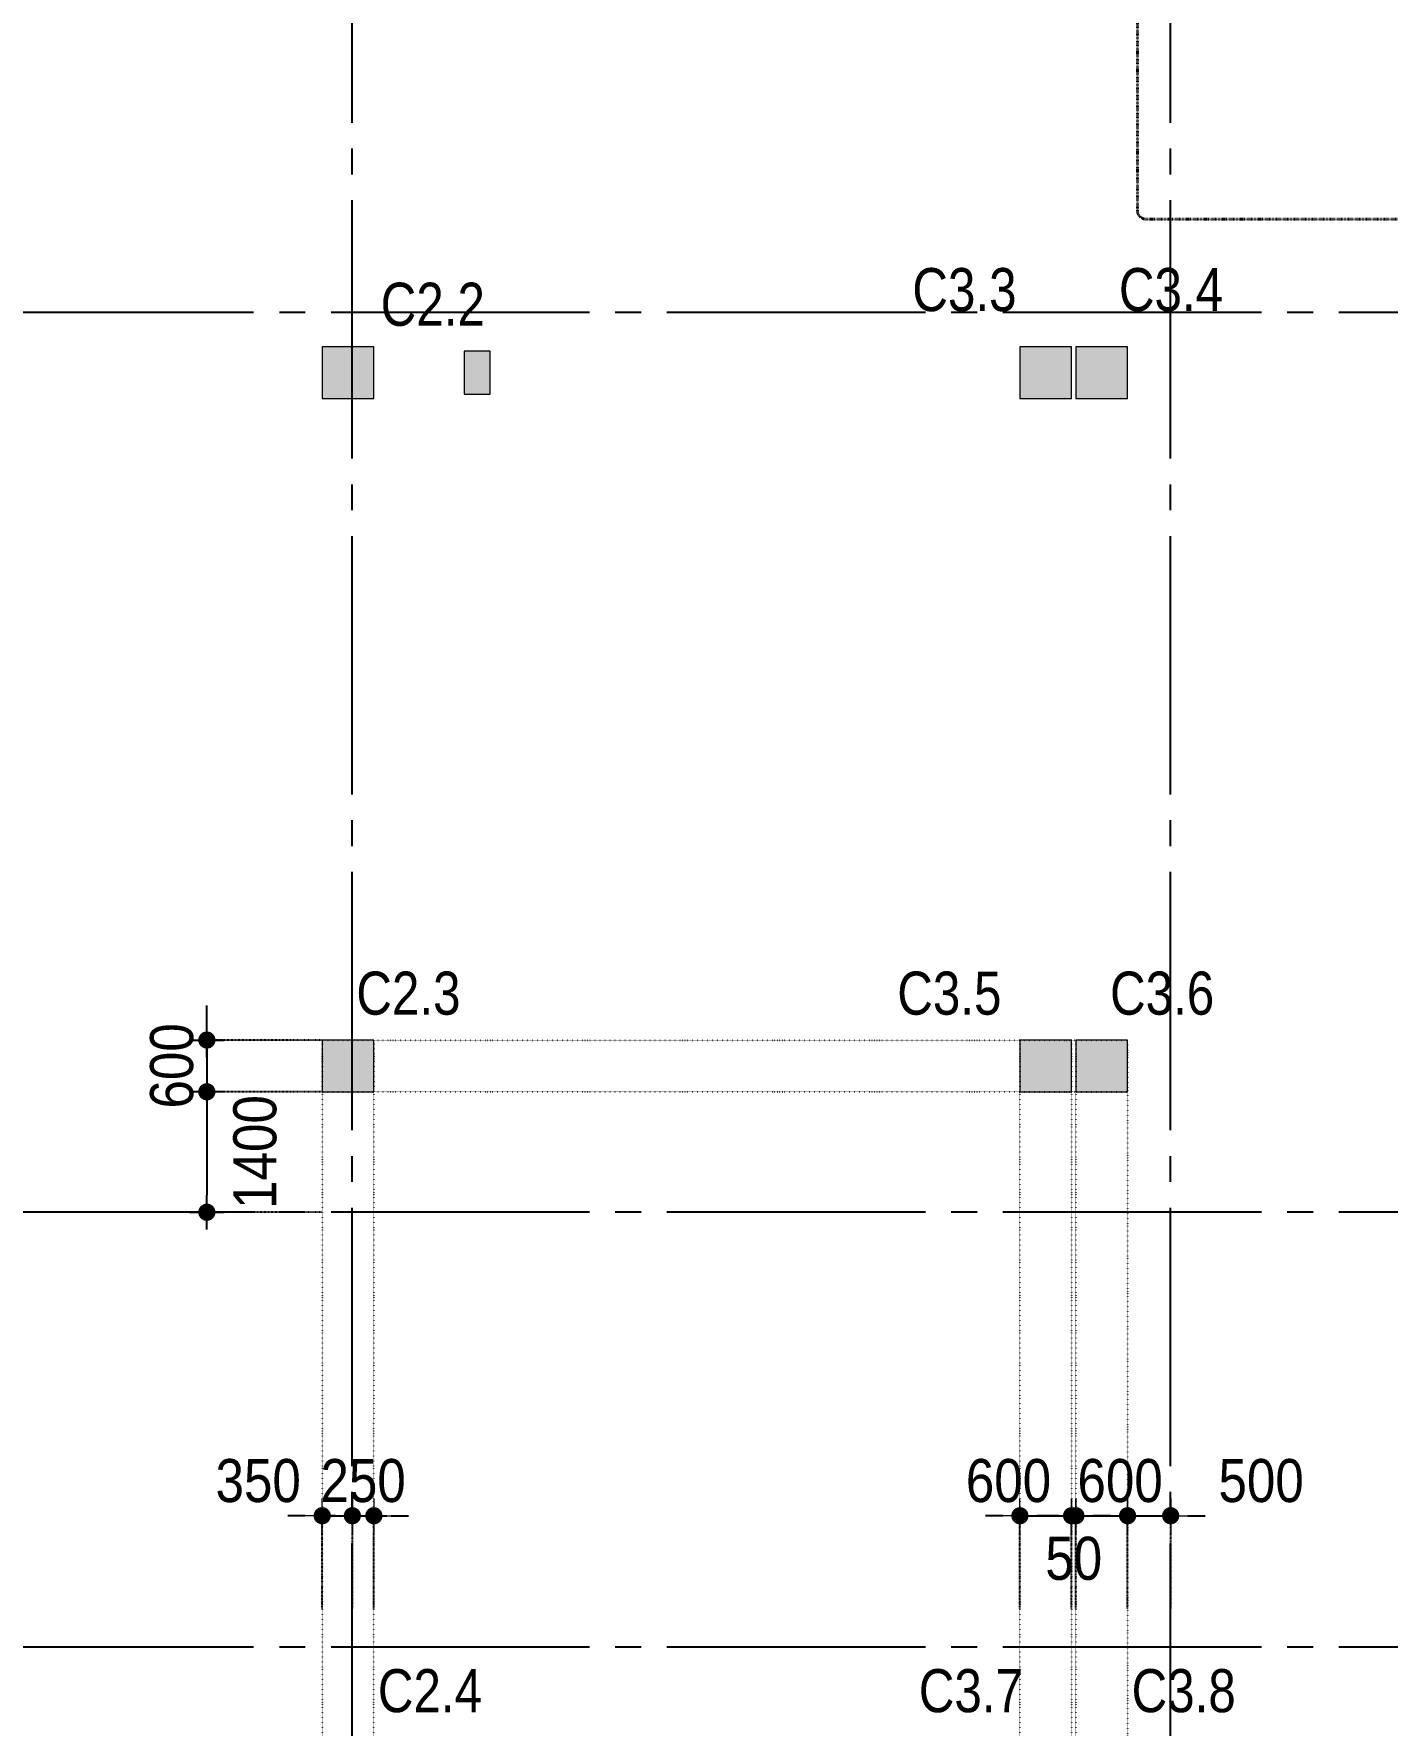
# Model space of a CAD drawing. Header units: millimetres. Extents: x -3973692 to -2843767, y 592734 to 838475.
# Drawn here: x -3691043 to -3675332, y 734625 to 754266 of the extents above; entities that cross this region are included whole.
import ezdxf
from ezdxf.enums import TextEntityAlignment as Align

# ---------------------------------------------------------------- set-up
doc = ezdxf.new("R2010")
doc.units = ezdxf.units.MM
doc.header["$MEASUREMENT"] = 0
doc.header["$PDMODE"] = 3
doc.header["$PDSIZE"] = -20
for name, pattern in [('CHG_XX_Luoi truc$0$MB_Luoi truc$0$Center101', [13, 10, -1, 1, -1]), ('DIVIDE2', [15.875, 6.35, -3.175, 0, -3.175, 0, -3.175]), ('DOT2', [0.125, 0, -0.125]), ('HIDDEN5', [2.8375, 1.25, -1.5875])]:
    doc.linetypes.add(name, pattern=pattern)
doc.layers.get('0').update_dxf_attribs({"lineweight": 9})
doc.layers.get('Defpoints').update_dxf_attribs({"color": 10, "lineweight": 0})
for name, color, linetype, lineweight in [("'S_General_Dim_1", 1, 'Continuous', 18), ("'S_General_Divide_3 Intermediate", 3, 'DIVIDE2', 40), ('CHG_XX_Cot_Ham 1$0$Ap0302_PC', 150, 'Continuous', 9), ('CHG_XX_Cot_Ham 1$0$Ap0302_PC @ 1', 150, 'Continuous', 9), ('CHG_XX_Cot_Ham 1$0$Ap0302_PC @ 150 VP1', 150, 'Continuous', 9), ('CHG_XX_Cot_Ham 1$0$Ap0302_PC @ 150 VP2', 150, 'Continuous', 9), ('CHG_XX_Cot_Ham 1$0$Ap0302_PC @ 150 VP3', 150, 'Continuous', 9), ('CHG_XX_Cot_Ham 1$0$Ap0302_PC @ 150 VP4', 150, 'Continuous', 9), ('CHG_XX_Cot_Ham 1$0$Ap0302_PC @ 150 VP5', 150, 'Continuous', 9), ('CHG_XX_Cot_Ham 1$0$Ap0302_PC @ 150 VP6', 150, 'Continuous', 9), ('CHG_XX_Cot_Ham 1$0$Ap0302_PC @ 150 VP7', 150, 'Continuous', 9), ('CHG_XX_Cot_Ham 1$0$Ap0302_PC @ 150 VP8', 150, 'Continuous', 9), ('CHG_XX_Cot_Ham 1$0$Ap0302_PC @ 150 VP9', 150, 'Continuous', 9), ('CHG_XX_Cot_Ham 1$0$Ap0302_PC @ 150 VPModel', 150, 'Continuous', 9), ('CHG_XX_Cot_Ham 1$0$Ap0311_H', 8, 'Continuous', 15), ('CHG_XX_Cot_Ham 1$0$S_Concrete_Cont_2 Normal', 2, 'Continuous', 13), ('TEXT', 7, 'Continuous', 15)]:
    doc.layers.add(name, color=color, linetype=linetype, lineweight=lineweight)
for name, color, linetype in [('CHG_XX_Cot_Ham 1$0$mb_cot tang 1-3$0$Concrete Line', 6, 'Continuous'), ('CHG_XX_Luoi truc$0$Grid', 34, 'Continuous'), ('CHG_XX_Luoi truc$0$Grid Line', 251, 'CHG_XX_Luoi truc$0$MB_Luoi truc$0$Center101'), ('dim', 1, 'Continuous')]:
    doc.layers.add(name, color=color, linetype=linetype)
doc.styles.add('arial', font='arial.ttf', dxfattribs={"width": 0.85})
doc.styles.add('CHG_XX_Luoi truc$0$MB_Luoi truc$0$Grid A-F$0$VNI-HelveCB', font='')
doc.styles.add('TTP-HelCon', font='')
doc.styles.get('CHG_XX_Luoi truc$0$MB_Luoi truc$0$Grid A-F$0$VNI-HelveCB').set_extended_font_data('VNI-Helve-Condense', bold=True)
doc.styles.get('TTP-HelCon').set_extended_font_data('VNI-Helve-Condense')
doc.dimstyles.new('200', dxfattribs={"dimscale": 200, "dimtxt": 2.5, "dimasz": 1, "dimexe": 0, "dimexo": 0, "dimgap": 0.75, "dimtad": 1, "dimdec": 0, "dimrnd": 10, "dimzin": 9, "dimdsep": 46, "dimtxsty": 'arial', "dimblk1": 'DIMDOT', "dimblk2": 'DIMDOT', "dimsah": 1, "dimcen": 2, "dimdle": 3, "dimclre": 8, "dimclrt": 2, "dimadec": 0, "dimazin": 0, "dimtfac": 1, "dimtdec": 0, "dimtix": 1, "dimtmove": 2, "dimatfit": 3, "dimldrblk": 'DIMPIJL', "dimfxl": 1, "dimtvp": 1.8, "dimtolj": 1, "dimtzin": 0, "dimarcsym": 0})

# ---------------------------------------------------------------- blocks, each defined once
blk = doc.blocks.new('*U2841')
at = {"layer": 'CHG_XX_Luoi truc$0$Grid Line'}
blk.add_line((0, 0), (0, 608), dxfattribs=at)
at = {"layer": 'CHG_XX_Luoi truc$0$Grid', "lineweight": -2, "style": 'CHG_XX_Luoi truc$0$MB_Luoi truc$0$Grid A-F$0$VNI-HelveCB'}
for tag, p in [('GRIDSUB', (0, 617)), ('GRID', (0, -9))]:
    blk.add_attdef(tag, text='', height=5, dxfattribs=at).set_placement(p, align=Align.MIDDLE)
blk = doc.blocks.new('*U2846')
at = {"layer": 'CHG_XX_Luoi truc$0$Grid Line'}
blk.add_line((0, 0), (0, 608), dxfattribs=at)
at = {"layer": 'CHG_XX_Luoi truc$0$Grid', "lineweight": -2, "style": 'CHG_XX_Luoi truc$0$MB_Luoi truc$0$Grid A-F$0$VNI-HelveCB'}
for tag, p in [('GRIDSUB', (0, 617)), ('GRID', (0, -9))]:
    blk.add_attdef(tag, text='', height=5, dxfattribs=at).set_placement(p, align=Align.MIDDLE)
blk = doc.blocks.new('*U2843')
at = {"layer": 'CHG_XX_Luoi truc$0$Grid Line'}
blk.add_line((0, 0), (0, 438), dxfattribs=at)
at = {"layer": 'CHG_XX_Luoi truc$0$Grid', "lineweight": -2, "style": 'CHG_XX_Luoi truc$0$MB_Luoi truc$0$Grid A-F$0$VNI-HelveCB'}
for tag, p in [('GRIDSUB', (0, 447)), ('GRID', (0, -9))]:
    blk.add_attdef(tag, text='', height=5, dxfattribs=at).set_placement(p, align=Align.MIDDLE)
blk = doc.blocks.new('CHG_XX_Luoi truc')
at = {"layer": 'CHG_XX_Luoi truc$0$Grid', "xscale": 300, "yscale": 300, "zscale": 300}
for name, p in [('*U2846', (61150, -12747)), ('*U2841', (70650, -12747))]:
    blk.add_blockref(name, p, dxfattribs=at)
at = {"layer": 'CHG_XX_Luoi truc$0$Grid', "xscale": 300.0000000000013, "yscale": 300.0000000000013, "zscale": 300.0000000000013, "rotation": 90}
for p in [(110703, 141050), (110703, 130600), (110703, 125550)]:
    blk.add_blockref('*U2843', p, dxfattribs=at)
blk = doc.blocks.new('*U3242')
at = {"layer": 'CHG_XX_Cot_Ham 1$0$Ap0302_PC @ 1'}
h = blk.add_hatch(color=50, dxfattribs=at)
h.dxf.hatch_style = 1
h.paths.add_polyline_path([(-300, -300), (-300, 300), (300, 300), (300, -300)])
at = {"layer": 'CHG_XX_Cot_Ham 1$0$Ap0302_PC @ 150 VP1'}
h = blk.add_hatch(color=50, dxfattribs=at)
h.dxf.hatch_style = 1
h.paths.add_polyline_path([(-300, -300), (-300, 300), (300, 300), (300, -300)])
at = {"layer": 'CHG_XX_Cot_Ham 1$0$Ap0302_PC @ 150 VP2'}
h = blk.add_hatch(color=50, dxfattribs=at)
h.dxf.hatch_style = 1
h.paths.add_polyline_path([(-300, -300), (-300, 300), (300, 300), (300, -300)])
at = {"layer": 'CHG_XX_Cot_Ham 1$0$Ap0302_PC @ 150 VP3'}
h = blk.add_hatch(color=50, dxfattribs=at)
h.dxf.hatch_style = 1
h.paths.add_polyline_path([(-300, -300), (-300, 300), (300, 300), (300, -300)])
at = {"layer": 'CHG_XX_Cot_Ham 1$0$Ap0302_PC @ 150 VP4'}
h = blk.add_hatch(color=50, dxfattribs=at)
h.dxf.hatch_style = 1
h.paths.add_polyline_path([(-300, -300), (-300, 300), (300, 300), (300, -300)])
at = {"layer": 'CHG_XX_Cot_Ham 1$0$Ap0302_PC @ 150 VP5'}
h = blk.add_hatch(color=50, dxfattribs=at)
h.dxf.hatch_style = 1
h.paths.add_polyline_path([(-300, -300), (-300, 300), (300, 300), (300, -300)])
at = {"layer": 'CHG_XX_Cot_Ham 1$0$Ap0302_PC @ 150 VP6'}
h = blk.add_hatch(color=50, dxfattribs=at)
h.dxf.hatch_style = 1
h.paths.add_polyline_path([(-300, -300), (-300, 300), (300, 300), (300, -300)])
at = {"layer": 'CHG_XX_Cot_Ham 1$0$Ap0302_PC @ 150 VP7'}
h = blk.add_hatch(color=50, dxfattribs=at)
h.dxf.hatch_style = 1
h.paths.add_polyline_path([(-300, -300), (-300, 300), (300, 300), (300, -300)])
at = {"layer": 'CHG_XX_Cot_Ham 1$0$Ap0302_PC @ 150 VP8'}
h = blk.add_hatch(color=50, dxfattribs=at)
h.dxf.hatch_style = 1
h.paths.add_polyline_path([(-300, -300), (-300, 300), (300, 300), (300, -300)])
at = {"layer": 'CHG_XX_Cot_Ham 1$0$Ap0302_PC @ 150 VP9'}
h = blk.add_hatch(color=50, dxfattribs=at)
h.dxf.hatch_style = 1
h.paths.add_polyline_path([(-300, -300), (-300, 300), (300, 300), (300, -300)])
at = {"layer": 'CHG_XX_Cot_Ham 1$0$Ap0302_PC @ 150 VPModel'}
h = blk.add_hatch(color=50, dxfattribs=at)
h.dxf.hatch_style = 1
h.paths.add_polyline_path([(-300, -300), (-300, 300), (300, 300), (300, -300)])
blk = doc.blocks.new('CHG_XX_Cot_Ham 1$0$HoBoi_C600x600')
at = {"layer": 'CHG_XX_Cot_Ham 1$0$Ap0302_PC'}
blk.add_lwpolyline([(300, -300), (300, 300), (-300, 300), (-300, -300)], close=True, dxfattribs=at)
blk.add_blockref('*U3242', (0, 0), dxfattribs=at)
blk = doc.blocks.new('CHG_XX_Cot_Ham 1$0$cot ram doc')
at = {"layer": 'CHG_XX_Cot_Ham 1$0$Ap0311_H'}
blk.add_solid([(-250, 150), (-250, -150), (250, 150), (250, -150)], dxfattribs=at)
at = {"layer": 'CHG_XX_Cot_Ham 1$0$S_Concrete_Cont_2 Normal', "ltscale": 0.8}
blk.add_lwpolyline([(-250, -150), (250, -150), (250, 150), (-250, 150)], close=True, dxfattribs=at)
blk = doc.blocks.new('CHG_XX_Cot_Ham 1')
at = {"layer": 'CHG_XX_Cot_Ham 1$0$Ap0311_H'}
h = blk.add_hatch(color=256, dxfattribs=at)
h.dxf.hatch_style = 1
h.paths.add_polyline_path([(99639.2, 163400), (-10900, 163400), (-10900, 85450), (-300, 85450), (-300, 84050), (32350, 84050), (32350, -9000), (103575.5, -9000), (106050, -6022), (106050, 158254.3)])
h.paths.add_polyline_path([(99533.7, 163100), (105750, 158110.4), (105750, 90450), (105650, 90450), (105650, 90450), (105750, 90450), (105750, 13850), (105750, 13825.9), (105750, -5913.6), (103434.7, -8700), (93600, -8700), (32650, -8700), (32650, 84350), (0, 84350), (0, 85750), (-10600, 85750), (-10600, 163100), (93600, 163100)], flags=16)
at = {"layer": 'CHG_XX_Cot_Ham 1$0$Ap0311_H', "rotation": 270}
blk.add_blockref('CHG_XX_Cot_Ham 1$0$cot ram doc', (62600, 140350), dxfattribs=at)
at = {"layer": 'CHG_XX_Cot_Ham 1$0$mb_cot tang 1-3$0$Concrete Line'}
for name, p in [('CHG_XX_Luoi truc', (0, 0)), ('CHG_XX_Cot_Ham 1$0$HoBoi_C600x600', (61100, 140350)), ('CHG_XX_Cot_Ham 1$0$HoBoi_C600x600', (69200, 140350)), ('CHG_XX_Cot_Ham 1$0$HoBoi_C600x600', (69850, 140350)), ('CHG_XX_Cot_Ham 1$0$HoBoi_C600x600', (61100, 132300)), ('CHG_XX_Cot_Ham 1$0$HoBoi_C600x600', (69200, 132300)), ('CHG_XX_Cot_Ham 1$0$HoBoi_C600x600', (69850, 132300))]:
    blk.add_blockref(name, p, dxfattribs=at)
blk = doc.blocks.new('PODIUM')
at = {"layer": 'TEXT', "color": 6, "style": 'TTP-HelCon'}
for s, p in [('C3.3', (-9795, 74920)), ('C3.4', (-7397, 74920)), ('C2.2', (-15967, 74750))]:
    blk.add_text(s, height=500, dxfattribs=at).set_placement(p)
at = {"layer": 'TEXT', "color": 1, "style": 'TTP-HelCon'}
for s, p in [('C2.3', (-16250, 66750)), ('C2.4', (-16000, 58650))]:
    blk.add_text(s, height=500, dxfattribs=at).set_placement(p)
at = {"layer": 'TEXT', "color": 5, "style": 'TTP-HelCon'}
for s, p in [('C3.5', (-9970, 66750)), ('C3.6', (-7500, 66750)), ('C3.7', (-9720, 58650)), ('C3.8', (-7250, 58650))]:
    blk.add_text(s, height=500, dxfattribs=at).set_placement(p)
blk = doc.blocks.new('DIMDOT')
for p, q in [((0, -1), (0, 1)), ((1, 0), (-1, 0))]:
    blk.add_line(p, q)
at = {"const_width": 0.5}
blk.add_lwpolyline([(-0.25, 0, 1), (0.25, 0, 1)], format="xyb", close=True, dxfattribs=at)
blk = doc.blocks.new('*D2355')
at = {"layer": "'S_General_Dim_1", "color": 0, "lineweight": -2, "transparency": 16777216}
for p, q in [((-3687895, 737057), (-3688095, 737057)), ((-3687695, 737057), (-3687345, 737057)), ((-3687145, 737057), (-3686945, 737057))]:
    blk.add_line(p, q, dxfattribs=at)
at = {"layer": "'S_General_Dim_1", "color": 8, "linetype": 'HIDDEN5', "lineweight": -2, "transparency": 16777216}
for p, q in [((-3687695, 735981), (-3687695, 737057)), ((-3687345, 735981), (-3687345, 737057))]:
    blk.add_line(p, q, dxfattribs=at)
at = {"layer": 'Defpoints', "color": 0, "transparency": 16777216}
for p in [(-3687345, 737057), (-3687695, 735981), (-3687345, 735981)]:
    blk.add_point(p, dxfattribs=at)
at = {"layer": "'S_General_Dim_1", "color": 0, "lineweight": -2, "transparency": 16777216, "xscale": 200, "yscale": 200, "zscale": 200}
blk.add_blockref('DIMDOT', (-3687695, 737057), dxfattribs=at)
at = {"layer": "'S_General_Dim_1", "color": 0, "lineweight": -2, "transparency": 16777216, "xscale": 200, "yscale": 200, "zscale": 200, "rotation": 180}
blk.add_blockref('DIMDOT', (-3687345, 737057), dxfattribs=at)
at = {"layer": "'S_General_Dim_1", "color": 2, "transparency": 16777216, "insert": (-3688438, 737462), "char_height": 500, "attachment_point": 5, "style": 'arial'}
blk.add_mtext('\\A1;350', dxfattribs=at)
blk = doc.blocks.new('DIMPIJL')
at = {"linetype": 'ByBlock'}
blk.add_solid([(-2.5, 0.417), (-2.5, -0.417), (0, 0)], dxfattribs=at)
blk = doc.blocks.new('*D2356')
at = {"layer": "'S_General_Dim_1", "color": 0, "lineweight": -2, "transparency": 16777216}
for p, q in [((-3687545, 737057), (-3687745, 737057)), ((-3687345, 737057), (-3687095, 737057)), ((-3686895, 737057), (-3686695, 737057))]:
    blk.add_line(p, q, dxfattribs=at)
at = {"layer": "'S_General_Dim_1", "color": 8, "linetype": 'HIDDEN5', "lineweight": -2, "transparency": 16777216}
for p, q in [((-3687345, 735981), (-3687345, 737057)), ((-3687095, 735981), (-3687095, 737057))]:
    blk.add_line(p, q, dxfattribs=at)
at = {"layer": 'Defpoints', "color": 0, "transparency": 16777216}
for p in [(-3687095, 737057), (-3687345, 735981), (-3687095, 735981)]:
    blk.add_point(p, dxfattribs=at)
at = {"layer": "'S_General_Dim_1", "color": 0, "lineweight": -2, "transparency": 16777216, "xscale": 200, "yscale": 200, "zscale": 200}
blk.add_blockref('DIMDOT', (-3687345, 737057), dxfattribs=at)
at = {"layer": "'S_General_Dim_1", "color": 0, "lineweight": -2, "transparency": 16777216, "xscale": 200, "yscale": 200, "zscale": 200, "rotation": 180}
blk.add_blockref('DIMDOT', (-3687095, 737057), dxfattribs=at)
at = {"layer": "'S_General_Dim_1", "color": 2, "transparency": 16777216, "insert": (-3687220, 737462), "char_height": 500, "attachment_point": 5, "style": 'arial'}
blk.add_mtext('\\A1;250', dxfattribs=at)
blk = doc.blocks.new('*D2357')
at = {"layer": "'S_General_Dim_1", "color": 0, "lineweight": -2, "transparency": 16777216}
for p, q in [((-3679795, 737057), (-3679995, 737057)), ((-3679595, 737057), (-3678995, 737057)), ((-3678795, 737057), (-3678595, 737057))]:
    blk.add_line(p, q, dxfattribs=at)
at = {"layer": "'S_General_Dim_1", "color": 8, "linetype": 'HIDDEN5', "lineweight": -2, "transparency": 16777216}
for p, q in [((-3679595, 735981), (-3679595, 737057)), ((-3678995, 735981), (-3678995, 737057))]:
    blk.add_line(p, q, dxfattribs=at)
at = {"layer": 'Defpoints', "color": 0, "transparency": 16777216}
for p in [(-3678995, 737057), (-3679595, 735981), (-3678995, 735981)]:
    blk.add_point(p, dxfattribs=at)
at = {"layer": "'S_General_Dim_1", "color": 0, "lineweight": -2, "transparency": 16777216, "xscale": 200, "yscale": 200, "zscale": 200}
blk.add_blockref('DIMDOT', (-3679595, 737057), dxfattribs=at)
at = {"layer": "'S_General_Dim_1", "color": 0, "lineweight": -2, "transparency": 16777216, "xscale": 200, "yscale": 200, "zscale": 200, "rotation": 180}
blk.add_blockref('DIMDOT', (-3678995, 737057), dxfattribs=at)
at = {"layer": "'S_General_Dim_1", "color": 2, "transparency": 16777216, "insert": (-3679728, 737462), "char_height": 500, "attachment_point": 5, "style": 'arial'}
blk.add_mtext('\\A1;600', dxfattribs=at)
blk = doc.blocks.new('*D2358')
at = {"layer": "'S_General_Dim_1", "color": 0, "lineweight": -2, "transparency": 16777216}
for p, q in [((-3679195, 737057), (-3679395, 737057)), ((-3678995, 737057), (-3678945, 737057)), ((-3678745, 737057), (-3678545, 737057))]:
    blk.add_line(p, q, dxfattribs=at)
at = {"layer": "'S_General_Dim_1", "color": 8, "linetype": 'HIDDEN5', "lineweight": -2, "transparency": 16777216}
for p, q in [((-3678995, 735981), (-3678995, 737057)), ((-3678945, 735981), (-3678945, 737057))]:
    blk.add_line(p, q, dxfattribs=at)
at = {"layer": 'Defpoints', "color": 0, "transparency": 16777216}
for p in [(-3678945, 737057), (-3678995, 735981), (-3678945, 735981)]:
    blk.add_point(p, dxfattribs=at)
at = {"layer": "'S_General_Dim_1", "color": 0, "lineweight": -2, "transparency": 16777216, "xscale": 200, "yscale": 200, "zscale": 200}
blk.add_blockref('DIMDOT', (-3678995, 737057), dxfattribs=at)
at = {"layer": "'S_General_Dim_1", "color": 0, "lineweight": -2, "transparency": 16777216, "xscale": 200, "yscale": 200, "zscale": 200, "rotation": 180}
blk.add_blockref('DIMDOT', (-3678945, 737057), dxfattribs=at)
at = {"layer": "'S_General_Dim_1", "color": 2, "transparency": 16777216, "insert": (-3678970, 736559), "char_height": 500, "attachment_point": 5, "style": 'arial'}
blk.add_mtext('\\A1;50', dxfattribs=at)
blk = doc.blocks.new('*D2359')
at = {"layer": "'S_General_Dim_1", "color": 0, "lineweight": -2, "transparency": 16777216}
for p, q in [((-3679145, 737057), (-3679345, 737057)), ((-3678945, 737057), (-3678345, 737057)), ((-3678145, 737057), (-3677945, 737057))]:
    blk.add_line(p, q, dxfattribs=at)
at = {"layer": "'S_General_Dim_1", "color": 8, "linetype": 'HIDDEN5', "lineweight": -2, "transparency": 16777216}
for p, q in [((-3678945, 735981), (-3678945, 737057)), ((-3678345, 735981), (-3678345, 737057))]:
    blk.add_line(p, q, dxfattribs=at)
at = {"layer": 'Defpoints', "color": 0, "transparency": 16777216}
for p in [(-3678345, 737057), (-3678945, 735981), (-3678345, 735981)]:
    blk.add_point(p, dxfattribs=at)
at = {"layer": "'S_General_Dim_1", "color": 0, "lineweight": -2, "transparency": 16777216, "xscale": 200, "yscale": 200, "zscale": 200}
blk.add_blockref('DIMDOT', (-3678945, 737057), dxfattribs=at)
at = {"layer": "'S_General_Dim_1", "color": 0, "lineweight": -2, "transparency": 16777216, "xscale": 200, "yscale": 200, "zscale": 200, "rotation": 180}
blk.add_blockref('DIMDOT', (-3678345, 737057), dxfattribs=at)
at = {"layer": "'S_General_Dim_1", "color": 2, "transparency": 16777216, "insert": (-3678432, 737462), "char_height": 500, "attachment_point": 5, "style": 'arial'}
blk.add_mtext('\\A1;600', dxfattribs=at)
blk = doc.blocks.new('*D2360')
at = {"layer": "'S_General_Dim_1", "color": 0, "lineweight": -2, "transparency": 16777216}
for p, q in [((-3678545, 737057), (-3678745, 737057)), ((-3678345, 737057), (-3677845, 737057)), ((-3677645, 737057), (-3677445, 737057))]:
    blk.add_line(p, q, dxfattribs=at)
at = {"layer": "'S_General_Dim_1", "color": 8, "linetype": 'HIDDEN5', "lineweight": -2, "transparency": 16777216}
for p, q in [((-3678345, 735981), (-3678345, 737057)), ((-3677845, 735981), (-3677845, 737057))]:
    blk.add_line(p, q, dxfattribs=at)
at = {"layer": 'Defpoints', "color": 0, "transparency": 16777216}
for p in [(-3677845, 737057), (-3678345, 735981), (-3677845, 735981)]:
    blk.add_point(p, dxfattribs=at)
at = {"layer": "'S_General_Dim_1", "color": 0, "lineweight": -2, "transparency": 16777216, "xscale": 200, "yscale": 200, "zscale": 200}
blk.add_blockref('DIMDOT', (-3678345, 737057), dxfattribs=at)
at = {"layer": "'S_General_Dim_1", "color": 0, "lineweight": -2, "transparency": 16777216, "xscale": 200, "yscale": 200, "zscale": 200, "rotation": 180}
blk.add_blockref('DIMDOT', (-3677845, 737057), dxfattribs=at)
at = {"layer": "'S_General_Dim_1", "color": 2, "transparency": 16777216, "insert": (-3676795, 737462), "char_height": 500, "attachment_point": 5, "style": 'arial'}
blk.add_mtext('\\A1;500', dxfattribs=at)
blk = doc.blocks.new('*D2335')
at = {"layer": 'Defpoints', "color": 0, "transparency": 16777216}
for p in [(-3687695, 742581), (-3689034, 741980), (-3687695, 741980)]:
    blk.add_point(p, dxfattribs=at)
at = {"layer": 'dim', "color": 0, "lineweight": -2, "transparency": 16777216}
for p, q in [((-3689034, 742781), (-3689034, 742981)), ((-3689034, 742581), (-3689034, 741980)), ((-3689034, 741780), (-3689034, 741580))]:
    blk.add_line(p, q, dxfattribs=at)
at = {"layer": 'dim', "color": 8, "linetype": 'HIDDEN5', "lineweight": -2, "transparency": 16777216}
for p, q in [((-3687695, 742581), (-3689034, 742581)), ((-3687695, 741980), (-3689034, 741980))]:
    blk.add_line(p, q, dxfattribs=at)
at = {"layer": 'dim', "color": 0, "lineweight": -2, "transparency": 16777216, "xscale": 200, "yscale": 200, "zscale": 200}
for p, rotation in [((-3689034, 742581), 270), ((-3689034, 741980), 90)]:
    blk.add_blockref('DIMDOT', p, dxfattribs=dict(at, rotation=rotation))
at = {"layer": 'dim', "color": 2, "transparency": 16777216, "insert": (-3689440, 742281), "char_height": 500, "attachment_point": 5, "rotation": 90, "style": 'arial'}
blk.add_mtext('\\A1;600', dxfattribs=at)
blk = doc.blocks.new('*D2336')
at = {"layer": 'Defpoints', "color": 0, "transparency": 16777216}
for p in [(-3687695, 741980), (-3689034, 740581), (-3687695, 740581)]:
    blk.add_point(p, dxfattribs=at)
at = {"layer": 'dim', "color": 8, "linetype": 'HIDDEN5', "lineweight": -2, "transparency": 16777216}
for p, q in [((-3687695, 741980), (-3689034, 741980)), ((-3687695, 740581), (-3689034, 740581))]:
    blk.add_line(p, q, dxfattribs=at)
at = {"layer": 'dim', "color": 0, "lineweight": -2, "transparency": 16777216}
blk.add_line((-3689034, 741780), (-3689034, 740781), dxfattribs=at)
at = {"layer": 'dim', "color": 0, "lineweight": -2, "transparency": 16777216, "xscale": 200, "yscale": 200, "zscale": 200}
for p, rotation in [((-3689034, 741980), 90), ((-3689034, 740581), 270)]:
    blk.add_blockref('DIMDOT', p, dxfattribs=dict(at, rotation=rotation))
at = {"layer": 'dim', "color": 2, "transparency": 16777216, "insert": (-3688474, 741281), "char_height": 500, "attachment_point": 5, "rotation": 90, "style": 'arial'}
blk.add_mtext('\\A1;1400', dxfattribs=at)

msp = doc.modelspace()

# ---------------------------------------------------------------- linework, layer by layer
at = {"layer": "'S_General_Divide_3 Intermediate"}
msp.add_lwpolyline([(-3670784.1, 764520.5), (-3678131.2, 764520.5, 0.4142136), (-3678231.2, 764420.5), (-3678231.2, 752213.8, 0.4142136), (-3678131.2, 752113.8), (-3670970.5, 752113.8, 0.4142136), (-3670870.5, 752213.8), (-3670870.5, 753044.9, 0.4142136), (-3670970.5, 753144.9), (-3673647.3, 753144.9, -0.4142136), (-3673747.3, 753244.9), (-3673747.3, 763538.8, -0.4142136), (-3673647.3, 763638.8), (-3670784.1, 763638.8, 0.4142136), (-3670684.1, 763738.8), (-3670684.1, 764420.5, 0.4142136)], format="xyb", close=True, dxfattribs=at)
at = {"layer": 'dim', "linetype": 'DOT2', "ltscale": 10}
for p, q in [((-3687695.2, 742581), (-3678345.2, 742580.2)), ((-3687695.2, 742581), (-3687695.2, 642817.3)), ((-3687097.1, 742581), (-3687105.8, 642817.3)), ((-3679595.2, 742581), (-3679595.2, 675831)), ((-3678997.1, 742581), (-3679002.9, 675831)), ((-3678945.2, 742581), (-3678945.2, 642831)), ((-3678347.1, 742580.2), (-3678355.8, 642231)), ((-3687695.2, 741980.3), (-3678345.2, 741979.5))]:
    msp.add_line(p, q, dxfattribs=at)

# ---------------------------------------------------------------- block references
at = {"layer": "'S_General_Divide_3 Intermediate"}
msp.add_blockref('CHG_XX_Cot_Ham 1', (-3748495.2, 609981), dxfattribs=at)
at = {"layer": 'TEXT'}
msp.add_blockref('PODIUM', (-3671048.8, 676125.7), dxfattribs=at)

# ---------------------------------------------------------------- dimensions: what is measured, and where the dimension line sits
at = {"layer": "'S_General_Dim_1"}
for base, p1, p2, picture, middle in [((-3687345.2, 737056.9), (-3687695.2, 735981), (-3687345.2, 735981), '*D2355', (-3688437.8, 737462.3)), ((-3678995.2, 737056.9), (-3679595.2, 735981), (-3678995.2, 735981), '*D2357', (-3679728.3, 737462.1)), ((-3678345.2, 737056.9), (-3678945.2, 735981), (-3678345.2, 735981), '*D2359', (-3678431.6, 737462.1)), ((-3677845.2, 737056.9), (-3678345.2, 735981), (-3677845.2, 735981), '*D2360', (-3676794.7, 737462.1)), ((-3678945.2, 737056.9), (-3678995.2, 735981), (-3678945.2, 735981), '*D2358', (-3678970.2, 736558.6))]:
    dim = msp.add_linear_dim(base=base, p1=p1, p2=p2, dimstyle='200', dxfattribs=at)
    dim.commit()
    dim.dimension.update_dxf_attribs({"geometry": picture, "text_midpoint": middle, "dimtype": 160})
dim = msp.add_linear_dim(base=(-3687095.2, 737056.9), p1=(-3687345.2, 735981), p2=(-3687095.2, 735981), dimstyle='200', dxfattribs=at)
dim.commit()
dim.dimension.update_dxf_attribs({"geometry": '*D2356', "text_midpoint": (-3687220.2, 737462.1)})
at = {"layer": 'dim'}
dim = msp.add_linear_dim(base=(-3689034.3, 741980.3), p1=(-3687695.2, 742581), p2=(-3687695.3, 741980.3), angle=90, dimstyle='200', override={"dimrnd": 10}, dxfattribs=at)
dim.commit()
dim.dimension.update_dxf_attribs({"geometry": '*D2335', "text_midpoint": (-3689439.6, 742280.7)})
dim = msp.add_linear_dim(base=(-3689034.3, 740581), p1=(-3687695.3, 741980.3), p2=(-3687695.2, 740581), angle=90, dimstyle='200', override={"dimrnd": 10}, dxfattribs=at)
dim.commit()
dim.dimension.update_dxf_attribs({"geometry": '*D2336', "text_midpoint": (-3688473.9, 741280.7), "dimtype": 160})

doc.saveas('drawing.dxf')
